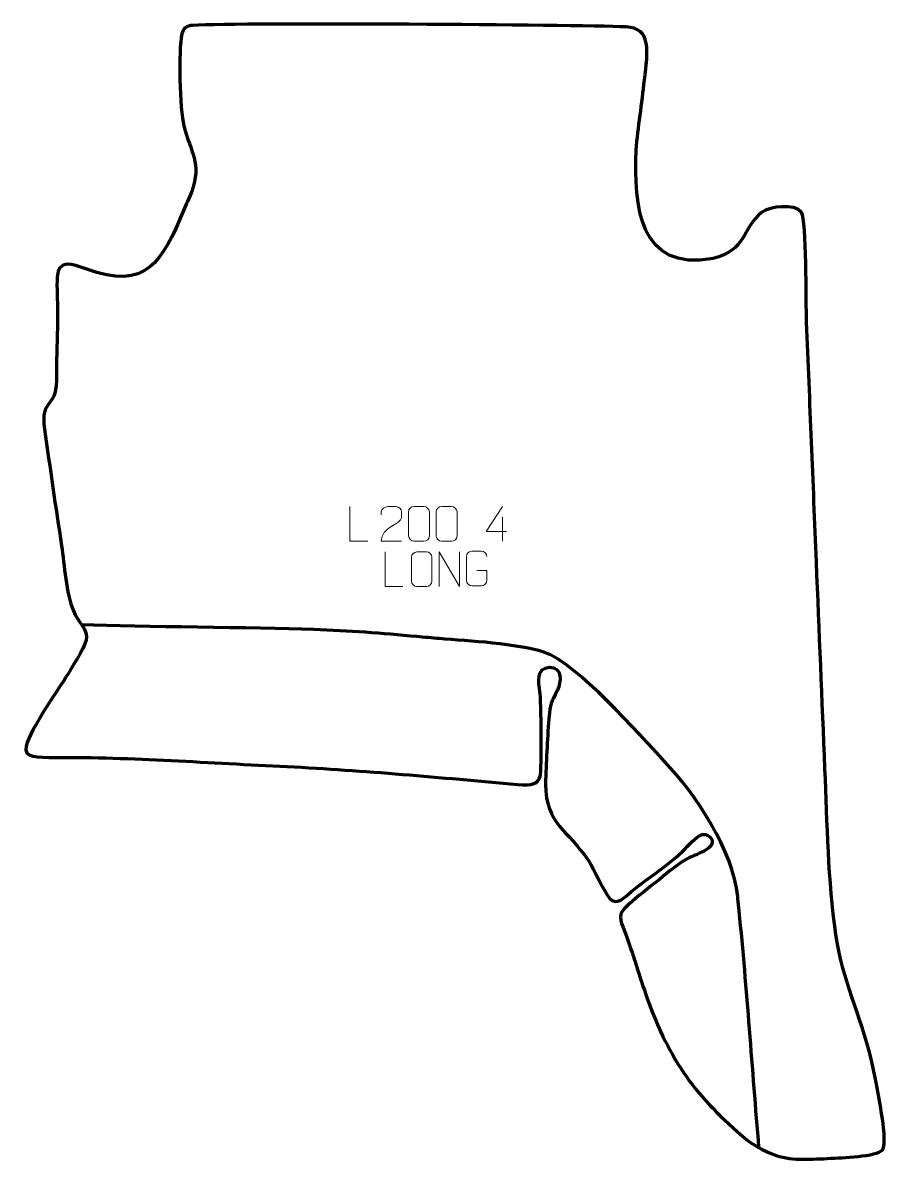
# Model space of a CAD drawing. Header units: millimetres. Extents: x -668 to -41, y 36 to 859.
import ezdxf

# ---------------------------------------------------------------- set-up
doc = ezdxf.new("R2010")
doc.units = ezdxf.units.MM
doc.header["$MEASUREMENT"] = 0
doc.layers.add('layer 2', color=7, linetype='Continuous')
doc.layers.add('layer 3', color=7, linetype='Continuous')

msp = doc.modelspace()

# ---------------------------------------------------------------- linework, layer by layer
at = {"layer": 'layer 2', "color": 142, "lineweight": 158}
msp.add_open_spline([(-135.4152, 44.2626), (-140.2413, 101.3717), (-144.033, 158.5558), (-149.7285, 215.5908), (-149.7285, 215.5908), (-150.0254, 218.5534), (-150.3301, 221.5146), (-150.6395, 224.476), (-150.6395, 224.476), (-150.6395, 224.476), (-150.7945, 225.9537), (-150.7945, 225.9537), (-150.7945, 225.9537), (-154.3978, 260.1057), (-180.6523, 299.1777), (-203.696, 323.8187), (-203.696, 323.8187), (-222.4767, 343.7499), (-267.0673, 394.9325), (-290.9809, 402.956), (-290.9809, 402.956), (-310.9291, 409.1655), (-345.0067, 411.0248), (-366.5892, 412.7653), (-366.5892, 412.7653), (-372.0244, 413.21), (-377.4521, 413.6715), (-382.8819, 414.1808), (-382.8819, 414.1808), (-408.4315, 416.6069), (-431.9763, 418.4247), (-457.6643, 419.33), (-457.6643, 419.33), (-500.7945, 420.8501), (-582.1788, 421.1366), (-625.3086, 422.673)], degree=3, knots=[0, 0, 0, 0, 0.1, 0.1, 0.1, 0.1, 0.2, 0.2, 0.2, 0.2, 0.3, 0.3, 0.3, 0.3, 0.4, 0.4, 0.4, 0.4, 0.5, 0.5, 0.5, 0.5, 0.6, 0.6, 0.6, 0.6, 0.7, 0.7, 0.7, 0.7, 0.8, 0.8, 0.8, 0.8, 1, 1, 1, 1], dxfattribs=at)
at = {"layer": 'layer 3', "color": 242, "lineweight": 158}
msp.add_open_spline([(-642.8937, 649.508), (-642.9446, 657.1703), (-643.6679, 667.1153), (-643.2077, 674.3388), (-643.2077, 674.3388), (-642.344, 687.8953), (-632.0431, 683.8524), (-622.4053, 680.3917), (-622.4053, 680.3917), (-578.6103, 663.9429), (-567.3154, 685.9181), (-551.7177, 722.5899), (-551.7177, 722.5899), (-549.836, 727.0362), (-547.757, 731.5148), (-545.9934, 735.9887), (-545.9934, 735.9887), (-538.4613, 757.5423), (-546.6491, 764.4053), (-551.5948, 783.9273), (-551.5948, 783.9273), (-554.6174, 795.8583), (-555.6173, 838.8882), (-553.0249, 850.4144), (-553.0249, 850.4144), (-552.1491, 854.3083), (-549.7622, 856.4641), (-545.267, 856.6853), (-545.267, 856.6853), (-506.9639, 858.5702), (-270.4413, 857.1482), (-231.7612, 855.5436), (-231.7612, 855.5436), (-213.0657, 854.7681), (-215.654, 838.0281), (-218.3382, 817.1163), (-218.3382, 817.1163), (-219.879, 800.2709), (-223.1312, 782.793), (-224.2507, 766.2375), (-224.2507, 766.2375), (-225.7076, 726.1245), (-222.7516, 678.2193), (-168.5829, 687.8037), (-168.5829, 687.8037), (-144.6081, 694.0344), (-147.8408, 709.0273), (-133.5599, 721.3124), (-133.5599, 721.3124), (-127.3164, 725.6385), (-109.85, 727.9238), (-104.6425, 721.3094), (-104.6425, 721.3094), (-100.7043, 714.7313), (-101.5766, 656.559), (-100.9725, 641.8117), (-100.9725, 641.8117), (-98.5985, 583.9215), (-96.2248, 526.0314), (-93.8508, 468.1412), (-93.8508, 468.1412), (-91.8044, 418.2359), (-89.7579, 368.3306), (-87.7114, 318.4253), (-87.7114, 318.4253), (-86.1083, 279.3293), (-85.3094, 237.4728), (-79.8926, 198.9082), (-79.8926, 198.9082), (-75.1755, 165.8277), (-61.8235, 140.0133), (-54.2815, 108.4298), (-54.2815, 108.4298), (-52.1691, 98.7449), (-41.1676, 48.8789), (-45.9308, 42.7482), (-45.9308, 42.7482), (-49.8419, 37.7145), (-77.0158, 36.9211), (-83.5161, 36.5575), (-83.5161, 36.5575), (-90.2863, 36.1788), (-97.1482, 35.8753), (-103.9297, 35.8615), (-103.9297, 35.8615), (-116.5468, 35.8946), (-128.5345, 38.7464), (-144.1928, 49.8685), (-144.1928, 49.8685), (-181.4983, 81.4998), (-199.6226, 106.3799), (-216.2166, 152.152), (-216.2166, 152.152), (-221.9861, 168.066), (-226.6716, 184.7437), (-232.4773, 200.376), (-232.4773, 200.376), (-236.0871, 210.0953), (-238.2937, 212.881), (-230.143, 219.9894), (-230.143, 219.9894), (-223.1584, 226.0808), (-214.7622, 232.5137), (-207.4643, 238.4722), (-207.4643, 238.4722), (-200.6772, 243.9745), (-193.3955, 250.237), (-185.6758, 254.2167), (-185.6758, 254.2167), (-182.52, 255.8436), (-173.2439, 258.6299), (-170.1366, 262.9905), (-170.1366, 262.9905), (-167.6829, 266.4339), (-170.6475, 270.1324), (-174.1196, 270.8501), (-174.1196, 270.8501), (-179.6094, 271.9851), (-185.3309, 264.0259), (-188.6615, 260.7139), (-188.6615, 260.7139), (-201.3416, 248.1046), (-214.2971, 240.6995), (-227.7833, 229.6068), (-227.7833, 229.6068), (-232.5194, 225.7114), (-238.3184, 218.7916), (-243.5386, 224.9172), (-243.5386, 224.9172), (-247.7729, 229.8858), (-254.2879, 245.0517), (-258.8858, 252.1605), (-258.8858, 252.1605), (-273.8094, 274.4687), (-289.4778, 277.9142), (-289.9765, 307.4778), (-289.9765, 307.4778), (-289.3385, 323.0174), (-288.6737, 339.2461), (-287.4477, 354.7165), (-287.4477, 354.7165), (-286.4347, 366.6966), (-285.9668, 365.5493), (-281.2977, 375.4715), (-281.2977, 375.4715), (-278.5764, 381.2545), (-277.2036, 392.4668), (-287.1002, 392.0382), (-287.1002, 392.0382), (-296.7111, 391.622), (-294.8843, 381.0106), (-293.8823, 374.2992), (-293.8823, 374.2992), (-293.0445, 368.6877), (-292.3722, 317.9835), (-293.8115, 312.8245), (-293.8115, 312.8245), (-295.1275, 308.1073), (-299.15, 306.034), (-310.1617, 307.0604), (-310.1617, 307.0604), (-366.0366, 312.2687), (-420.7062, 317.3134), (-476.8224, 320.1551), (-476.8224, 320.1551), (-532.3751, 322.6475), (-589.1177, 327.091), (-644.7137, 326.781), (-644.7137, 326.781), (-657.0918, 326.712), (-668.1221, 326.3191), (-665.6949, 335.0043), (-665.6949, 335.0043), (-661.9454, 348.4207), (-644.8554, 372.0997), (-636.8439, 384.8032), (-636.8439, 384.8032), (-633.397, 390.4515), (-623.8819, 405.6728), (-622.2123, 411.5091), (-622.2123, 411.5091), (-620.4679, 419.3205), (-628.3244, 425.1161), (-631.4975, 432.8427), (-631.4975, 432.8427), (-636.7101, 445.5364), (-638.0144, 466.1234), (-640.0327, 479.986), (-640.0327, 479.986), (-644.3469, 508.0955), (-648.3963, 536.2431), (-652.3777, 564.4013), (-652.3777, 564.4013), (-655.5894, 587.2495), (-644.1288, 578.125), (-643.7221, 599.612), (-643.7221, 599.612), (-643.903, 616.2469), (-642.9361, 632.8713), (-642.8937, 649.508)], degree=3, knots=[0, 0, 0, 0, 0.01960784, 0.01960784, 0.01960784, 0.01960784, 0.03921569, 0.03921569, 0.03921569, 0.03921569, 0.05882353, 0.05882353, 0.05882353, 0.05882353, 0.07843137, 0.07843137, 0.07843137, 0.07843137, 0.09803922, 0.09803922, 0.09803922, 0.09803922, 0.11764706, 0.11764706, 0.11764706, 0.11764706, 0.1372549, 0.1372549, 0.1372549, 0.1372549, 0.15686275, 0.15686275, 0.15686275, 0.15686275, 0.17647059, 0.17647059, 0.17647059, 0.17647059, 0.19607843, 0.19607843, 0.19607843, 0.19607843, 0.21568627, 0.21568627, 0.21568627, 0.21568627, 0.23529412, 0.23529412, 0.23529412, 0.23529412, 0.25490196, 0.25490196, 0.25490196, 0.25490196, 0.2745098, 0.2745098, 0.2745098, 0.2745098, 0.29411765, 0.29411765, 0.29411765, 0.29411765, 0.31372549, 0.31372549, 0.31372549, 0.31372549, 0.33333333, 0.33333333, 0.33333333, 0.33333333, 0.35294118, 0.35294118, 0.35294118, 0.35294118, 0.37254902, 0.37254902, 0.37254902, 0.37254902, 0.39215686, 0.39215686, 0.39215686, 0.39215686, 0.41176471, 0.41176471, 0.41176471, 0.41176471, 0.43137255, 0.43137255, 0.43137255, 0.43137255, 0.45098039, 0.45098039, 0.45098039, 0.45098039, 0.47058824, 0.47058824, 0.47058824, 0.47058824, 0.49019608, 0.49019608, 0.49019608, 0.49019608, 0.50980392, 0.50980392, 0.50980392, 0.50980392, 0.52941176, 0.52941176, 0.52941176, 0.52941176, 0.54901961, 0.54901961, 0.54901961, 0.54901961, 0.56862745, 0.56862745, 0.56862745, 0.56862745, 0.58823529, 0.58823529, 0.58823529, 0.58823529, 0.60784314, 0.60784314, 0.60784314, 0.60784314, 0.62745098, 0.62745098, 0.62745098, 0.62745098, 0.64705882, 0.64705882, 0.64705882, 0.64705882, 0.66666667, 0.66666667, 0.66666667, 0.66666667, 0.68627451, 0.68627451, 0.68627451, 0.68627451, 0.70588235, 0.70588235, 0.70588235, 0.70588235, 0.7254902, 0.7254902, 0.7254902, 0.7254902, 0.74509804, 0.74509804, 0.74509804, 0.74509804, 0.76470588, 0.76470588, 0.76470588, 0.76470588, 0.78431373, 0.78431373, 0.78431373, 0.78431373, 0.80392157, 0.80392157, 0.80392157, 0.80392157, 0.82352941, 0.82352941, 0.82352941, 0.82352941, 0.84313725, 0.84313725, 0.84313725, 0.84313725, 0.8627451, 0.8627451, 0.8627451, 0.8627451, 0.88235294, 0.88235294, 0.88235294, 0.88235294, 0.90196078, 0.90196078, 0.90196078, 0.90196078, 0.92156863, 0.92156863, 0.92156863, 0.92156863, 0.94117647, 0.94117647, 0.94117647, 0.94117647, 0.96078431, 0.96078431, 0.96078431, 0.96078431, 1, 1, 1, 1], dxfattribs=at)
at = {"layer": 'layer 3', "color": 250, "lineweight": 9}
for points, knots in [([(-418.4751, 483.3413), (-418.4751, 483.3413), (-431.4242, 483.3413), (-431.4242, 483.3413), (-431.4242, 483.3413), (-431.4242, 483.3413), (-431.4242, 508.2949), (-431.4242, 508.2949)], [0, 0, 0, 0, 0.33333333, 0.33333333, 0.33333333, 0.33333333, 1, 1, 1, 1]), ([(-394.0528, 483.331), (-398.9672, 483.3313), (-403.8816, 483.3313), (-408.7957, 483.331), (-408.7957, 483.331), (-408.7957, 493.2633), (-394.1447, 495.9045), (-394.0528, 500.2148), (-394.0528, 500.2148), (-394.0531, 501.6389), (-394.0531, 503.0626), (-394.0528, 504.4859), (-394.0528, 504.4859), (-394.0697, 506.563), (-396.1925, 508.2878), (-397.8635, 508.3051), (-397.8635, 508.3051), (-399.9367, 508.3047), (-402.0096, 508.3047), (-404.082, 508.3051), (-404.082, 508.3051), (-405.9041, 508.3216), (-408.7288, 506.5295), (-408.7957, 504.4359), (-408.7957, 504.4359), (-408.7957, 504.4359), (-408.7957, 502.3811), (-408.7957, 502.3811)], [0, 0, 0, 0, 0.125, 0.125, 0.125, 0.125, 0.25, 0.25, 0.25, 0.25, 0.375, 0.375, 0.375, 0.375, 0.5, 0.5, 0.5, 0.5, 0.625, 0.625, 0.625, 0.625, 0.75, 0.75, 0.75, 0.75, 1, 1, 1, 1]), ([(-385.0049, 508.3174), (-382.6388, 508.3174), (-380.2723, 508.3174), (-377.9058, 508.3174), (-377.9058, 508.3174), (-375.9253, 508.353), (-373.8993, 506.8587), (-373.8722, 504.4166), (-373.8722, 504.4166), (-373.8726, 498.6592), (-373.8726, 492.9014), (-373.8722, 487.1432), (-373.8722, 487.1432), (-374.0143, 484.8156), (-375.7207, 483.3333), (-377.9058, 483.3225), (-377.9058, 483.3225), (-380.2782, 483.3229), (-382.6506, 483.3229), (-385.0226, 483.3225), (-385.0226, 483.3225), (-386.9811, 483.2169), (-388.9875, 485.1048), (-388.9761, 487.1258), (-388.9761, 487.1258), (-388.9757, 492.9064), (-388.9757, 498.6867), (-388.9761, 504.4665), (-388.9761, 504.4665), (-388.9718, 506.6085), (-387.1947, 508.331), (-385.0049, 508.3174)], [0, 0, 0, 0, 0.11111111, 0.11111111, 0.11111111, 0.11111111, 0.22222222, 0.22222222, 0.22222222, 0.22222222, 0.33333333, 0.33333333, 0.33333333, 0.33333333, 0.44444444, 0.44444444, 0.44444444, 0.44444444, 0.55555556, 0.55555556, 0.55555556, 0.55555556, 0.66666667, 0.66666667, 0.66666667, 0.66666667, 0.77777778, 0.77777778, 0.77777778, 0.77777778, 1, 1, 1, 1]), ([(-365.0049, 508.3174), (-362.6388, 508.3174), (-360.2723, 508.3174), (-357.9058, 508.3174), (-357.9058, 508.3174), (-355.9253, 508.353), (-353.8993, 506.8587), (-353.8722, 504.4166), (-353.8722, 504.4166), (-353.8726, 498.6592), (-353.8726, 492.9014), (-353.8722, 487.1432), (-353.8722, 487.1432), (-354.0143, 484.8156), (-355.7207, 483.3333), (-357.9058, 483.3225), (-357.9058, 483.3225), (-360.2782, 483.3229), (-362.6506, 483.3229), (-365.0226, 483.3225), (-365.0226, 483.3225), (-366.9811, 483.2169), (-368.9875, 485.1048), (-368.9761, 487.1258), (-368.9761, 487.1258), (-368.9757, 492.9064), (-368.9757, 498.6867), (-368.9761, 504.4665), (-368.9761, 504.4665), (-368.9718, 506.6085), (-367.1947, 508.331), (-365.0049, 508.3174)], [0, 0, 0, 0, 0.11111111, 0.11111111, 0.11111111, 0.11111111, 0.22222222, 0.22222222, 0.22222222, 0.22222222, 0.33333333, 0.33333333, 0.33333333, 0.33333333, 0.44444444, 0.44444444, 0.44444444, 0.44444444, 0.55555556, 0.55555556, 0.55555556, 0.55555556, 0.66666667, 0.66666667, 0.66666667, 0.66666667, 0.77777778, 0.77777778, 0.77777778, 0.77777778, 1, 1, 1, 1]), ([(-318.0134, 490.2347), (-318.0134, 490.2347), (-332.8351, 490.2347), (-332.8351, 490.2347), (-332.8351, 490.2347), (-332.8351, 490.2347), (-320.9575, 508.3052), (-320.9575, 508.3052)], [0, 0, 0, 0, 0.33333333, 0.33333333, 0.33333333, 0.33333333, 1, 1, 1, 1]), ([(-392.9995, 450.5327), (-392.9995, 450.5327), (-405.9486, 450.5327), (-405.9486, 450.5327), (-405.9486, 450.5327), (-405.9486, 450.5327), (-405.9486, 475.4863), (-405.9486, 475.4863)], [0, 0, 0, 0, 0.33333333, 0.33333333, 0.33333333, 0.33333333, 1, 1, 1, 1]), ([(-382.9936, 475.486), (-380.6679, 475.486), (-378.3418, 475.486), (-376.0157, 475.486), (-376.0157, 475.486), (-374.0691, 475.5216), (-372.0777, 474.03), (-372.051, 471.5924), (-372.051, 471.5924), (-372.0514, 465.8455), (-372.0514, 460.0982), (-372.051, 454.3505), (-372.051, 454.3505), (-372.1908, 452.0271), (-373.868, 450.5475), (-376.0157, 450.5367), (-376.0157, 450.5367), (-378.3476, 450.5371), (-380.6795, 450.5371), (-383.011, 450.5367), (-383.011, 450.5367), (-384.936, 450.4313), (-386.9081, 452.3158), (-386.8969, 454.3331), (-386.8969, 454.3331), (-386.8966, 460.1032), (-386.8966, 465.8729), (-386.8969, 471.6422), (-386.8969, 471.6422), (-386.8927, 473.7803), (-385.146, 475.4995), (-382.9936, 475.486)], [0, 0, 0, 0, 0.11111111, 0.11111111, 0.11111111, 0.11111111, 0.22222222, 0.22222222, 0.22222222, 0.22222222, 0.33333333, 0.33333333, 0.33333333, 0.33333333, 0.44444444, 0.44444444, 0.44444444, 0.44444444, 0.55555556, 0.55555556, 0.55555556, 0.55555556, 0.66666667, 0.66666667, 0.66666667, 0.66666667, 0.77777778, 0.77777778, 0.77777778, 0.77777778, 1, 1, 1, 1]), ([(-366.8014, 450.5328), (-366.8014, 450.5328), (-366.8014, 475.4863), (-366.8014, 475.4863), (-366.8014, 475.4863), (-366.8014, 475.4863), (-352.1466, 450.5328), (-352.1466, 450.5328), (-352.1466, 450.5328), (-352.1466, 450.5328), (-352.1466, 475.4863), (-352.1466, 475.4863)], [0, 0, 0, 0, 0.25, 0.25, 0.25, 0.25, 0.5, 0.5, 0.5, 0.5, 1, 1, 1, 1]), ([(-339.474, 462.0095), (-339.474, 462.0095), (-332.3059, 462.0095), (-332.3059, 462.0095), (-332.3059, 462.0095), (-332.3059, 462.0095), (-332.3059, 454.8414), (-332.3059, 454.8414), (-332.3059, 454.8414), (-332.4456, 452.518), (-334.1228, 451.0384), (-336.2706, 451.0276), (-336.2706, 451.0276), (-338.6024, 451.028), (-340.9344, 451.028), (-343.2659, 451.0276), (-343.2659, 451.0276), (-345.1908, 450.9222), (-347.163, 452.8067), (-347.1518, 454.824), (-347.1518, 454.824), (-347.1514, 460.5941), (-347.1514, 466.3638), (-347.1518, 472.1331), (-347.1518, 472.1331), (-347.1476, 474.2712), (-345.4008, 475.9904), (-343.2485, 475.977), (-343.2485, 475.977), (-340.9228, 475.977), (-338.5967, 475.977), (-336.2706, 475.977), (-336.2706, 475.977), (-334.3239, 476.0124), (-332.3325, 474.5209), (-332.3059, 472.0832)], [0, 0, 0, 0, 0.1, 0.1, 0.1, 0.1, 0.2, 0.2, 0.2, 0.2, 0.3, 0.3, 0.3, 0.3, 0.4, 0.4, 0.4, 0.4, 0.5, 0.5, 0.5, 0.5, 0.6, 0.6, 0.6, 0.6, 0.7, 0.7, 0.7, 0.7, 0.8, 0.8, 0.8, 0.8, 1, 1, 1, 1])]:
    msp.add_open_spline(points, degree=3, knots=knots, dxfattribs=at)
msp.add_open_spline([(-320.9575, 500.9958), (-320.9575, 500.9958), (-320.9575, 483.3311), (-320.9575, 483.3311)], degree=3, dxfattribs=at)

doc.saveas('drawing.dxf')
